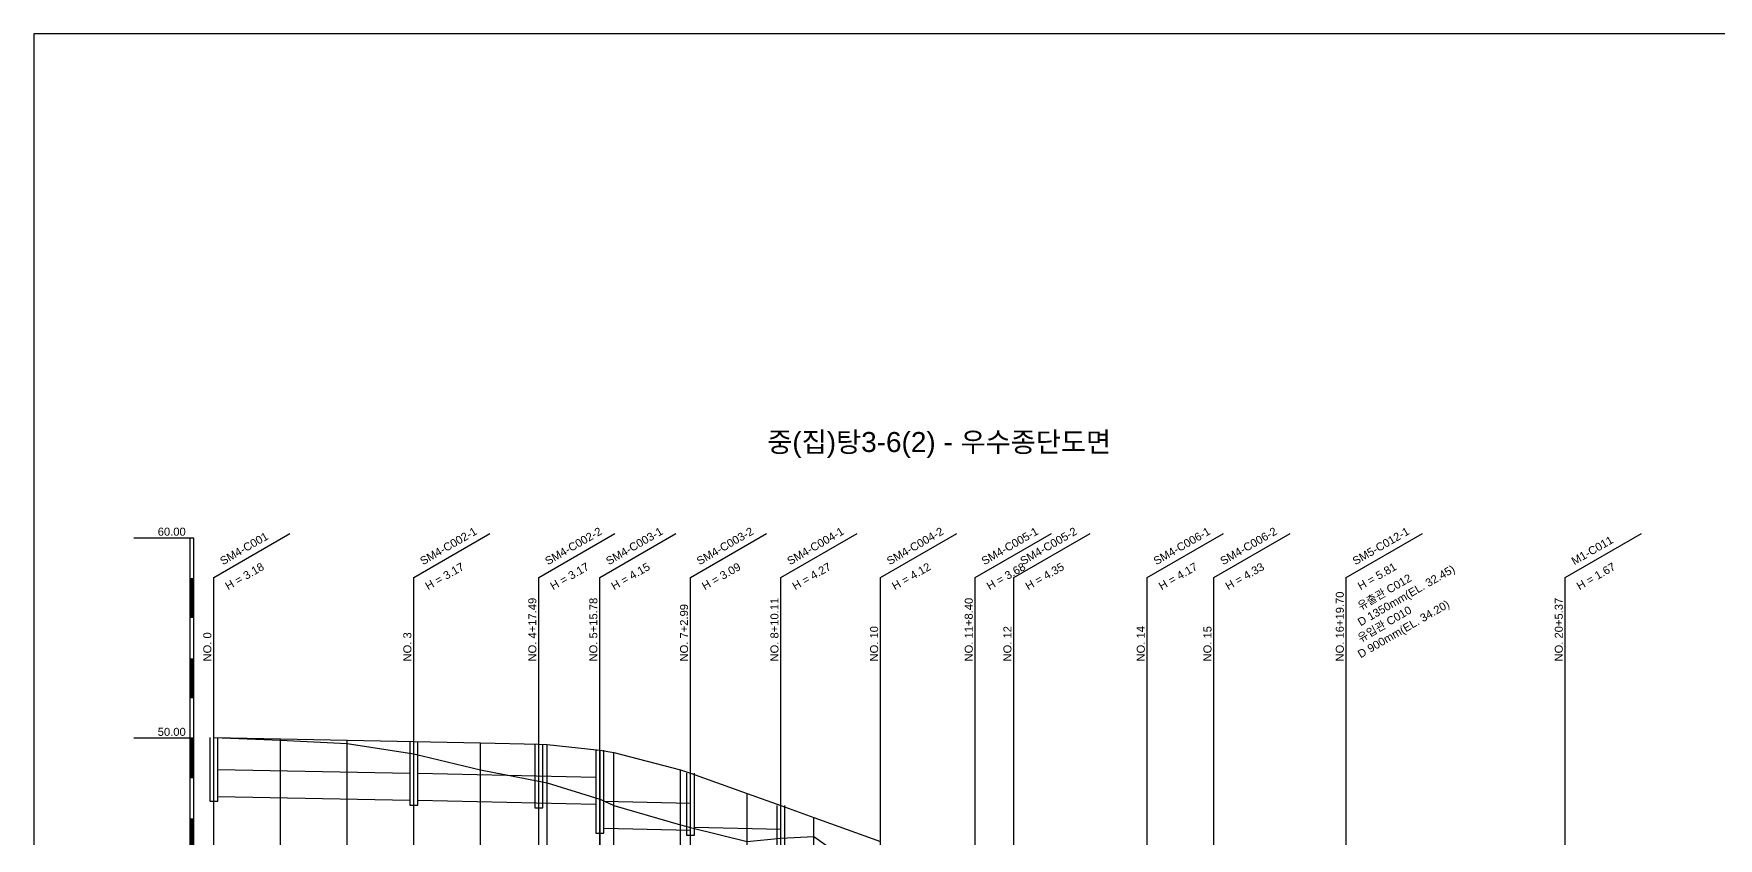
# Model space of a CAD drawing. Header units: millimetres. Extents: x -105495 to 3444, y -108190 to 2013.
# Drawn here: x 20 to 441.1, y -15707 to -15506 of the extents above; entities that cross this region are included whole.
import ezdxf
from ezdxf.enums import TextEntityAlignment as Align

# ---------------------------------------------------------------- set-up
doc = ezdxf.new("R2010")
doc.units = ezdxf.units.MM
for name, color, linetype in [('KZ_종단_계획선', 1, 'Continuous'), ('KZ_종단_관로', 4, 'Continuous'), ('KZ_종단_깃발', 7, 'Continuous'), ('KZ_종단_노선명', 7, 'Continuous'), ('KZ_종단_도각', 7, 'Continuous'), ('KZ_종단_맨홀', 4, 'Continuous'), ('KZ_종단_수직선', 7, 'Continuous'), ('KZ_종단_지반선', 3, 'Continuous'), ('KZ_종단_폴대', 7, 'Continuous')]:
    doc.layers.add(name, color=color, linetype=linetype)
doc.styles.get("Standard").update_dxf_attribs({"font": 'arial.ttf'})

msp = doc.modelspace()

# ---------------------------------------------------------------- linework, layer by layer
at = {"layer": 'KZ_종단_계획선'}
msp.add_lwpolyline([(65, -15681.85), (65, -15681.85), (81.67, -15682.17), (98.33, -15682.5), (115, -15682.82), (131.67, -15683.15), (146.24, -15683.5), (148.33, -15683.55), (161.49, -15684.96), (161.56, -15684.97), (165, -15685.57), (181.67, -15689.87), (184.16, -15690.76), (198.33, -15695.8), (206.76, -15698.84), (215, -15701.8), (231.67, -15707.8)], dxfattribs=at)
at = {"layer": 'KZ_종단_관로'}
for p, q in [((66, -15689.8), (114, -15690.76)), ((116, -15690.75), (160.49, -15691.75)), ((66, -15696.55), (114, -15697.51)), ((116, -15697.5), (160.49, -15698.5)), ((162.49, -15697.75), (184.16, -15698.25)), ((162.49, -15704.5), (184.16, -15705)), ((185.16, -15704.25), (206.76, -15704.75))]:
    msp.add_line(p, q, dxfattribs=at)
at = {"layer": 'KZ_종단_깃발'}
for p, q in [((65, -15641.83), (84.05, -15630.83)), ((115, -15641.83), (134.05, -15630.83)), ((146.24, -15641.83), (165.29, -15630.83)), ((161.49, -15641.83), (180.54, -15630.83)), ((184.16, -15641.83), (203.21, -15630.83)), ((206.76, -15641.83), (225.81, -15630.83)), ((231.67, -15641.83), (250.72, -15630.83)), ((255.33, -15641.83), (274.39, -15630.83)), ((265, -15641.83), (284.05, -15630.83)), ((298.33, -15641.83), (317.39, -15630.83)), ((315, -15641.83), (334.05, -15630.83)), ((348.08, -15641.83), (367.14, -15630.83)), ((348.08, -15641.83), (367.14, -15630.83)), ((402.81, -15641.83), (421.86, -15630.83)), ((65, -15932), (65, -15641.83)), ((115, -15932), (115, -15641.83)), ((146.24, -15932), (146.24, -15641.83)), ((161.49, -15932), (161.49, -15641.83)), ((184.16, -15932), (184.16, -15641.83)), ((206.76, -15932), (206.76, -15641.83)), ((231.67, -15932), (231.67, -15641.83)), ((255.33, -15932), (255.33, -15641.83)), ((265, -15932), (265, -15641.83)), ((298.33, -15932), (298.33, -15641.83)), ((315, -15932), (315, -15641.83)), ((348.08, -15932), (348.08, -15641.83)), ((348.08, -15932), (348.08, -15641.83)), ((402.81, -15932), (402.81, -15641.83))]:
    msp.add_line(p, q, dxfattribs=at)
at = {"layer": 'KZ_종단_도각'}
msp.add_lwpolyline([(20, -16100), (861, -16100), (861, -15506), (20, -15506)], close=True, dxfattribs=at)
at = {"layer": 'KZ_종단_맨홀'}
for points in [[(64, -15681.85), (64, -15697.73), (66, -15697.73), (66, -15681.85)], [(114, -15682.82), (114, -15698.69), (116, -15698.69), (116, -15682.82)], [(145.24, -15683.5), (145.24, -15699.36), (147.24, -15699.36), (147.24, -15683.5)], [(160.49, -15684.96), (160.49, -15705.68), (162.49, -15705.68), (162.49, -15684.96)], [(183.16, -15690.76), (183.16, -15706.19), (185.16, -15706.19), (185.16, -15690.76)], [(205.76, -15698.84), (205.76, -15720.18), (207.76, -15720.18), (207.76, -15698.84)]]:
    msp.add_lwpolyline(points, dxfattribs=at)
at = {"layer": 'KZ_종단_수직선'}
for p, q in [((65, -15932), (65, -15681.85)), ((65, -15932), (65, -15681.85)), ((65, -15932), (65, -15681.85)), ((81.67, -15932), (81.67, -15682.17)), ((98.33, -15932), (98.33, -15682.5)), ((115, -15932), (115, -15682.82)), ((131.67, -15932), (131.67, -15683.15)), ((146.24, -15932), (146.24, -15683.5)), ((148.33, -15932), (148.33, -15683.55)), ((161.48, -15932), (161.48, -15684.96)), ((161.57, -15932), (161.57, -15684.97)), ((165, -15932), (165, -15685.57)), ((181.67, -15932), (181.67, -15689.87)), ((184.16, -15932), (184.16, -15690.76)), ((198.33, -15932), (198.33, -15695.8)), ((206.76, -15932), (206.76, -15698.84)), ((215, -15932), (215, -15701.8))]:
    msp.add_line(p, q, dxfattribs=at)
at = {"layer": 'KZ_종단_지반선', "flags": 128}
msp.add_lwpolyline([(65, -15681.83), (65, -15681.83), (81.67, -15682.48), (98.33, -15683.31), (115, -15685.93), (131.67, -15689.88), (146.24, -15692.75), (148.33, -15693.16), (161.48, -15697.21), (161.57, -15697.24), (165, -15698.8), (181.67, -15703.67), (184.16, -15704.29), (198.33, -15707.78), (206.76, -15706.98), (215, -15706.58), (231.67, -15718.29)], dxfattribs=at)
at = {"layer": 'KZ_종단_폴대'}
for p, q in [((60, -15632), (45, -15632)), ((60, -15682), (45, -15682))]:
    msp.add_line(p, q, dxfattribs=at)
msp.add_lwpolyline([(60, -15932), (60, -15632), (59, -15632), (59, -15932), (60, -15932)], dxfattribs=at)
at = {"layer": 'KZ_종단_폴대', "const_width": 1}
for points in [[(59.5, -15652), (59.5, -15642)], [(59.5, -15672), (59.5, -15662)], [(59.5, -15692), (59.5, -15682)], [(59.5, -15712), (59.5, -15702)]]:
    msp.add_lwpolyline(points, dxfattribs=at)

# ---------------------------------------------------------------- texts
at = {"layer": 'KZ_종단_깃발'}
for s, rotation, p in [('SM4-C001', 30, (67.6, -15639.33)), ('SM4-C002-1', 30, (117.6, -15639.33)), ('SM4-C002-2', 30, (148.84, -15639.33)), ('SM4-C003-1', 30, (164.08, -15639.33)), ('SM4-C003-2', 30, (186.75, -15639.33)), ('SM4-C004-1', 30, (209.35, -15639.33)), ('SM4-C004-2', 30, (234.26, -15639.33)), ('SM4-C005-1', 30, (257.93, -15639.33)), ('SM4-C005-2', 30, (267.6, -15639.33)), ('SM4-C006-1', 30, (300.93, -15639.33)), ('SM4-C006-2', 30, (317.6, -15639.33)), ('SM5-C012-1', 30, (350.68, -15639.33)), ('SM5-C012-1', 30, (350.68, -15639.33)), ('M1-C011', 30, (405.4, -15639.33)), ('NO. 4+17.49', 90, (146.24, -15662.83)), ('NO. 5+15.78', 90, (161.49, -15662.83)), ('NO. 8+10.11', 90, (206.76, -15662.83)), ('NO. 11+8.40', 90, (255.33, -15662.83)), ('NO. 16+19.70', 90, (348.08, -15662.83)), ('NO. 16+19.70', 90, (348.08, -15662.83)), ('NO. 20+5.37', 90, (402.81, -15662.83)), ('NO. 7+2.99', 90, (184.16, -15662.83)), ('NO. 0', 90, (65, -15662.83)), ('NO. 3', 90, (115, -15662.83)), ('NO. 10', 90, (231.67, -15662.83)), ('NO. 12', 90, (265, -15662.83)), ('NO. 14', 90, (298.33, -15662.83)), ('NO. 15', 90, (315, -15662.83))]:
    msp.add_text(s, height=2, rotation=rotation, dxfattribs=at).set_placement(p, align=Align.BOTTOM_LEFT)
for s, p in [('H = 3.18', (67.6, -15643.33)), ('H = 3.17', (117.6, -15643.33)), ('H = 3.17', (148.84, -15643.33)), ('H = 4.15', (164.08, -15643.33)), ('H = 3.09', (186.75, -15643.33)), ('H = 4.27', (209.35, -15643.33)), ('H = 4.12', (234.26, -15643.33)), ('H = 3.68', (257.93, -15643.33)), ('H = 4.35', (267.6, -15643.33)), ('H = 4.17', (300.93, -15643.33)), ('H = 4.33', (317.6, -15643.33)), ('H = 5.81', (350.68, -15643.33)), ('H = 5.81', (350.68, -15643.33)), ('D 1350mm(EL. 32.45)', (350.68, -15652.33)), ('D 1350mm(EL. 32.45)', (350.68, -15652.33)), ('H = 1.67', (405.4, -15643.33)), ('유출관 C012', (350.68, -15648.33)), ('유출관 C012', (350.68, -15648.33)), ('D 900mm(EL. 34.20)', (350.68, -15660.33)), ('D 900mm(EL. 34.20)', (350.68, -15660.33)), ('유입관 C010', (350.68, -15656.33)), ('유입관 C010', (350.68, -15656.33))]:
    msp.add_text(s, height=2, rotation=30, dxfattribs=at).set_placement(p, align=Align.TOP_LEFT)
at = {"layer": 'KZ_종단_노선명'}
msp.add_text('중(집)탕3-6(2) - 우수종단도면', height=5, dxfattribs=at).set_placement((246.34, -15612), align=Align.BOTTOM_CENTER)
at = {"layer": 'KZ_종단_폴대'}
for s, p in [('60.00', (58, -15632)), ('50.00', (58, -15682))]:
    msp.add_text(s, height=2, dxfattribs=at).set_placement(p, align=Align.BOTTOM_RIGHT)

doc.saveas('drawing.dxf')
